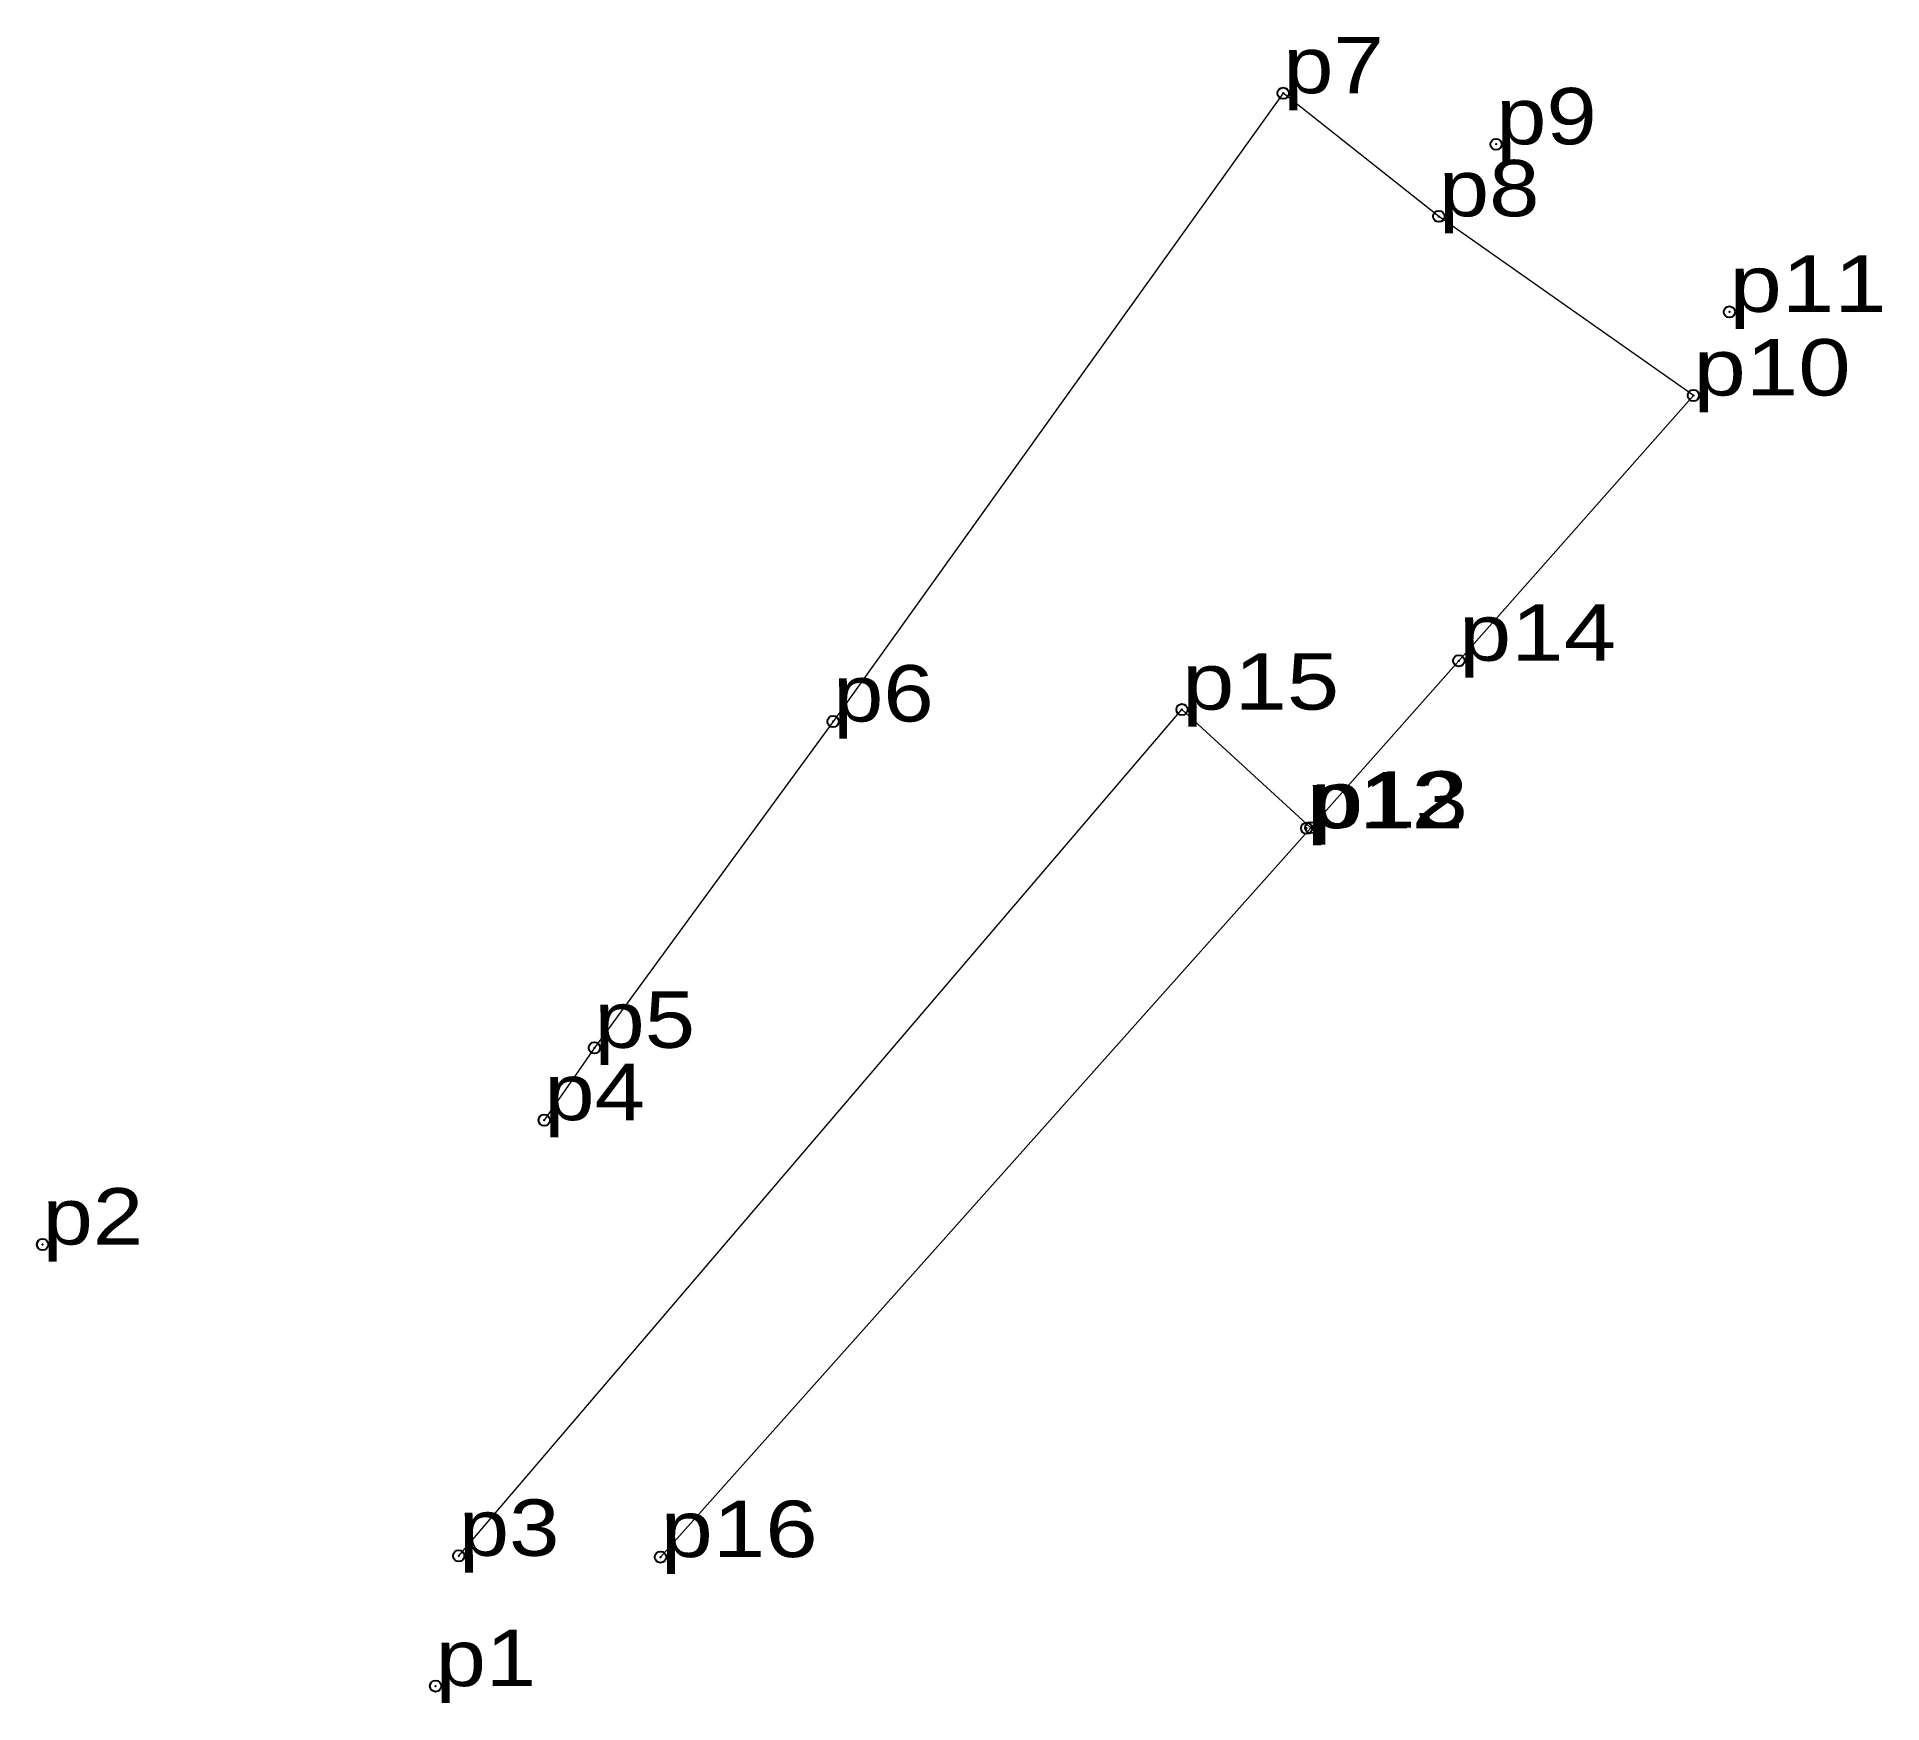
# Model space of a CAD drawing. Header units: metres. Extents: x 536124 to 552141, y 1836603 to 1839668.
# Drawn here: x 537689.2 to 537748.1, y 1837432.5 to 1837485.7 of the extents above.
import ezdxf

# ---------------------------------------------------------------- set-up
doc = ezdxf.new("R2010")
doc.units = ezdxf.units.M
doc.header["$LTSCALE"] = 0.72
doc.header["$PDMODE"] = 32
doc.header["$PDSIZE"] = 0.36
doc.layers.add('10', color=7, linetype='Continuous', lineweight=13)
doc.layers.add('36', color=7, linetype='Continuous', lineweight=13)
doc.layers.add('12', color=7, linetype='Continuous')
doc.layers.add('7', color=7, linetype='Continuous')

msp = doc.modelspace()

# ---------------------------------------------------------------- linework, layer by layer
at = {"layer": '10'}
for p, q in [((537729.88, 1837460.47), (537725.77, 1837464.24)), ((537709.12, 1837437.18), (537729.88, 1837460.47))]:
    msp.add_line(p, q, dxfattribs=at)
msp.add_lwpolyline([(537729.88, 1837460.47), (537734.61, 1837465.8), (537742.1, 1837474.27), (537733.97, 1837479.99), (537729, 1837483.92), (537714.63, 1837463.86), (537707.01, 1837453.44), (537705.41, 1837451.13)], dxfattribs=at)
at = {"layer": '36'}
msp.add_line((537702.68, 1837437.22), (537725.77, 1837464.24), dxfattribs=at)
at = {"layer": '7'}
for p in [(537729, 1837483.92), (537735.8, 1837482.29), (537733.97, 1837479.99), (537743.25, 1837476.94), (537742.1, 1837474.27), (537734.61, 1837465.8), (537725.77, 1837464.24), (537714.63, 1837463.86), (537729.75, 1837460.45), (537729.88, 1837460.47), (537707.01, 1837453.44), (537705.41, 1837451.13), (537689.39, 1837447.16), (537702.68, 1837437.22), (537709.12, 1837437.18), (537701.94, 1837433.06)]:
    msp.add_point(p, dxfattribs=at)

# ---------------------------------------------------------------- texts
at = {"layer": '12'}
for s, width, p in [('p7', 1.2, (537729, 1837483.92)), ('p9', 1.2, (537735.8, 1837482.29)), ('p8', 1.2, (537733.97, 1837479.99)), ('p11', 1.25, (537743.25, 1837476.94)), ('p10', 1.25, (537742.1, 1837474.27)), ('p14', 1.25, (537734.61, 1837465.8)), ('p15', 1.25, (537725.77, 1837464.24)), ('p6', 1.2, (537714.63, 1837463.86)), ('p12', 1.25, (537729.75, 1837460.45)), ('p13', 1.25, (537729.88, 1837460.47)), ('p5', 1.2, (537707.01, 1837453.44)), ('p4', 1.2, (537705.41, 1837451.13)), ('p2', 1.2, (537689.39, 1837447.16)), ('p3', 1.2, (537702.68, 1837437.22)), ('p16', 1.25, (537709.12, 1837437.18)), ('p1', 1.2, (537701.94, 1837433.06))]:
    msp.add_text(s, height=1.8, dxfattribs=dict(at, width=width)).set_placement(p)

doc.saveas('drawing.dxf')
